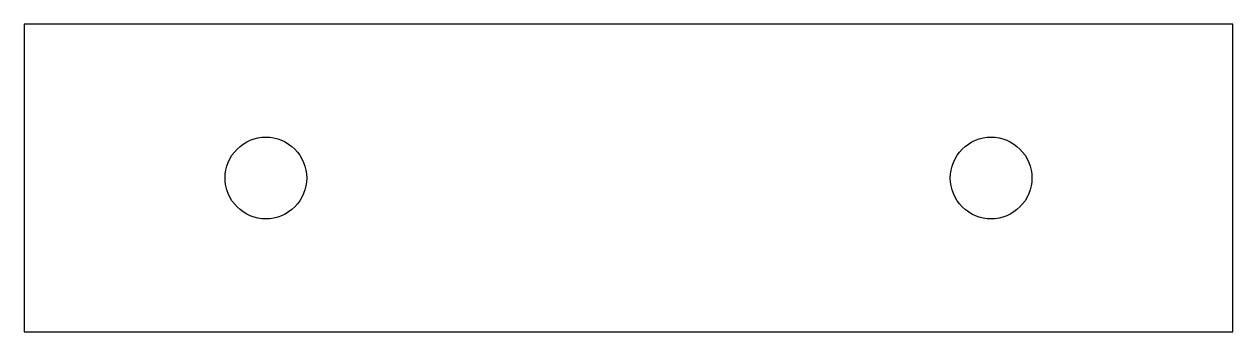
# Model space of a CAD drawing. Header units: metres. Extents: x -50 to 50, y -13 to 13.
import ezdxf

# ---------------------------------------------------------------- set-up
doc = ezdxf.new("R2010")
doc.units = ezdxf.units.M

msp = doc.modelspace()

# ---------------------------------------------------------------- linework, layer by layer
for p, q in [((50, 12.7), (-50, 12.7)), ((-50, 12.7), (-50, -12.7)), ((50, -12.7), (50, 12.7)), ((-31.591, 2.97647), (-31.2915, 3.11809)), ((-31.2915, 3.11809), (-30.9797, 3.22966)), ((-30.9797, 3.22966), (-30.6584, 3.31015)), ((-30.6584, 3.31015), (-30.3308, 3.35873)), ((-30.3308, 3.35873), (-30, 3.375)), ((-30, 3.375), (-29.6692, 3.35873)), ((-29.6692, 3.35873), (-29.3416, 3.31015)), ((-29.3416, 3.31015), (-29.0203, 3.22966)), ((-29.0203, 3.22966), (-28.7084, 3.11809)), ((-28.7084, 3.11809), (-28.409, 2.97647)), ((28.409, 2.97647), (28.7084, 3.11809)), ((28.7084, 3.11809), (29.0203, 3.22966)), ((29.0203, 3.22966), (29.3416, 3.31015)), ((29.3416, 3.31015), (29.6692, 3.35873)), ((29.6692, 3.35873), (30, 3.375)), ((30, 3.375), (30.3308, 3.35873)), ((30.3308, 3.35873), (30.6584, 3.31015)), ((30.6584, 3.31015), (30.9797, 3.22966)), ((30.9797, 3.22966), (31.2915, 3.11809)), ((31.2915, 3.11809), (31.591, 2.97647)), ((-32.8062, 1.87505), (-32.6089, 2.14107)), ((-32.6089, 2.14107), (-32.3865, 2.38647)), ((-32.3865, 2.38647), (-32.1411, 2.6089)), ((-32.1411, 2.6089), (-31.875, 2.8062)), ((-31.875, 2.8062), (-31.591, 2.97647)), ((-28.409, 2.97647), (-28.1249, 2.8062)), ((-28.1249, 2.8062), (-27.8589, 2.6089)), ((-27.8589, 2.6089), (-27.6135, 2.38647)), ((-27.6135, 2.38647), (-27.3911, 2.14107)), ((-27.3911, 2.14107), (-27.1938, 1.87505)), ((27.1938, 1.87505), (27.3911, 2.14107)), ((27.3911, 2.14107), (27.6135, 2.38647)), ((27.6135, 2.38647), (27.8589, 2.6089)), ((27.8589, 2.6089), (28.1249, 2.8062)), ((28.1249, 2.8062), (28.409, 2.97647)), ((31.591, 2.97647), (31.875, 2.8062)), ((31.875, 2.8062), (32.1411, 2.6089)), ((32.1411, 2.6089), (32.3865, 2.38647)), ((32.3865, 2.38647), (32.6089, 2.14107)), ((32.6089, 2.14107), (32.8062, 1.87505)), ((-33.2297, 0.979706), (-33.1181, 1.29155)), ((-33.1181, 1.29155), (-32.9765, 1.59096)), ((-32.9765, 1.59096), (-32.8062, 1.87505)), ((-27.1938, 1.87505), (-27.0235, 1.59096)), ((-27.0235, 1.59096), (-26.8819, 1.29155)), ((-26.8819, 1.29155), (-26.7703, 0.979706)), ((26.7703, 0.979706), (26.8819, 1.29155)), ((26.8819, 1.29155), (27.0235, 1.59096)), ((27.0235, 1.59096), (27.1938, 1.87505)), ((32.8062, 1.87505), (32.9765, 1.59096)), ((32.9765, 1.59096), (33.1181, 1.29155)), ((33.1181, 1.29155), (33.2297, 0.979706)), ((-33.375, 0), (-33.3587, 0.330795)), ((-33.3587, -0.330795), (-33.375, 0)), ((-33.3587, 0.330795), (-33.3102, 0.658417)), ((-33.3102, 0.658417), (-33.2297, 0.979706)), ((-26.7703, 0.979706), (-26.6898, 0.658417)), ((-26.6898, 0.658417), (-26.6413, 0.330795)), ((-26.6413, 0.330795), (-26.625, 0)), ((-26.625, 0), (-26.6413, -0.330795)), ((26.625, 0), (26.6413, 0.330795)), ((26.6413, -0.330795), (26.625, 0)), ((26.6413, 0.330795), (26.6898, 0.658417)), ((26.6898, 0.658417), (26.7703, 0.979706)), ((33.2297, 0.979706), (33.3102, 0.658417)), ((33.3102, 0.658417), (33.3587, 0.330795)), ((33.3587, 0.330795), (33.375, 0)), ((33.375, 0), (33.3587, -0.330795)), ((-33.3102, -0.658417), (-33.3587, -0.330795)), ((-33.2297, -0.979706), (-33.3102, -0.658417)), ((-33.1181, -1.29155), (-33.2297, -0.979706)), ((-26.7703, -0.979706), (-26.8819, -1.29155)), ((-26.6898, -0.658417), (-26.7703, -0.979706)), ((-26.6413, -0.330795), (-26.6898, -0.658417)), ((26.6898, -0.658417), (26.6413, -0.330795)), ((26.7703, -0.979706), (26.6898, -0.658417)), ((26.8819, -1.29155), (26.7703, -0.979706)), ((33.2297, -0.979706), (33.1181, -1.29155)), ((33.3102, -0.658417), (33.2297, -0.979706)), ((33.3587, -0.330795), (33.3102, -0.658417)), ((-32.9765, -1.59096), (-33.1181, -1.29155)), ((-32.8062, -1.87505), (-32.9765, -1.59096)), ((-32.6089, -2.14107), (-32.8062, -1.87505)), ((-27.1938, -1.87505), (-27.3911, -2.14107)), ((-27.0235, -1.59096), (-27.1938, -1.87505)), ((-26.8819, -1.29155), (-27.0235, -1.59096)), ((27.0235, -1.59096), (26.8819, -1.29155)), ((27.1938, -1.87505), (27.0235, -1.59096)), ((27.3911, -2.14107), (27.1938, -1.87505)), ((32.8062, -1.87505), (32.6089, -2.14107)), ((32.9765, -1.59096), (32.8062, -1.87505)), ((33.1181, -1.29155), (32.9765, -1.59096)), ((-32.3865, -2.38647), (-32.6089, -2.14107)), ((-32.1411, -2.6089), (-32.3865, -2.38647)), ((-31.875, -2.8062), (-32.1411, -2.6089)), ((-31.591, -2.97647), (-31.875, -2.8062)), ((-31.2915, -3.11809), (-31.591, -2.97647)), ((-28.409, -2.97647), (-28.7084, -3.11809)), ((-28.1249, -2.8062), (-28.409, -2.97647)), ((-27.8589, -2.6089), (-28.1249, -2.8062)), ((-27.6135, -2.38647), (-27.8589, -2.6089)), ((-27.3911, -2.14107), (-27.6135, -2.38647)), ((27.6135, -2.38647), (27.3911, -2.14107)), ((27.8589, -2.6089), (27.6135, -2.38647)), ((28.1249, -2.8062), (27.8589, -2.6089)), ((28.409, -2.97647), (28.1249, -2.8062)), ((28.7084, -3.11809), (28.409, -2.97647)), ((31.591, -2.97647), (31.2915, -3.11809)), ((31.875, -2.8062), (31.591, -2.97647)), ((32.1411, -2.6089), (31.875, -2.8062)), ((32.3865, -2.38647), (32.1411, -2.6089)), ((32.6089, -2.14107), (32.3865, -2.38647)), ((-30.9797, -3.22966), (-31.2915, -3.11809)), ((-30.6584, -3.31015), (-30.9797, -3.22966)), ((-30.3308, -3.35873), (-30.6584, -3.31015)), ((-30, -3.375), (-30.3308, -3.35873)), ((-29.6692, -3.35873), (-30, -3.375)), ((-29.3416, -3.31015), (-29.6692, -3.35873)), ((-29.0203, -3.22966), (-29.3416, -3.31015)), ((-28.7084, -3.11809), (-29.0203, -3.22966)), ((29.0203, -3.22966), (28.7084, -3.11809)), ((29.3416, -3.31015), (29.0203, -3.22966)), ((29.6692, -3.35873), (29.3416, -3.31015)), ((30, -3.375), (29.6692, -3.35873)), ((30.3308, -3.35873), (30, -3.375)), ((30.6584, -3.31015), (30.3308, -3.35873)), ((30.9797, -3.22966), (30.6584, -3.31015)), ((31.2915, -3.11809), (30.9797, -3.22966)), ((-50, -12.7), (50, -12.7))]:
    msp.add_line(p, q)

doc.saveas('drawing.dxf')
